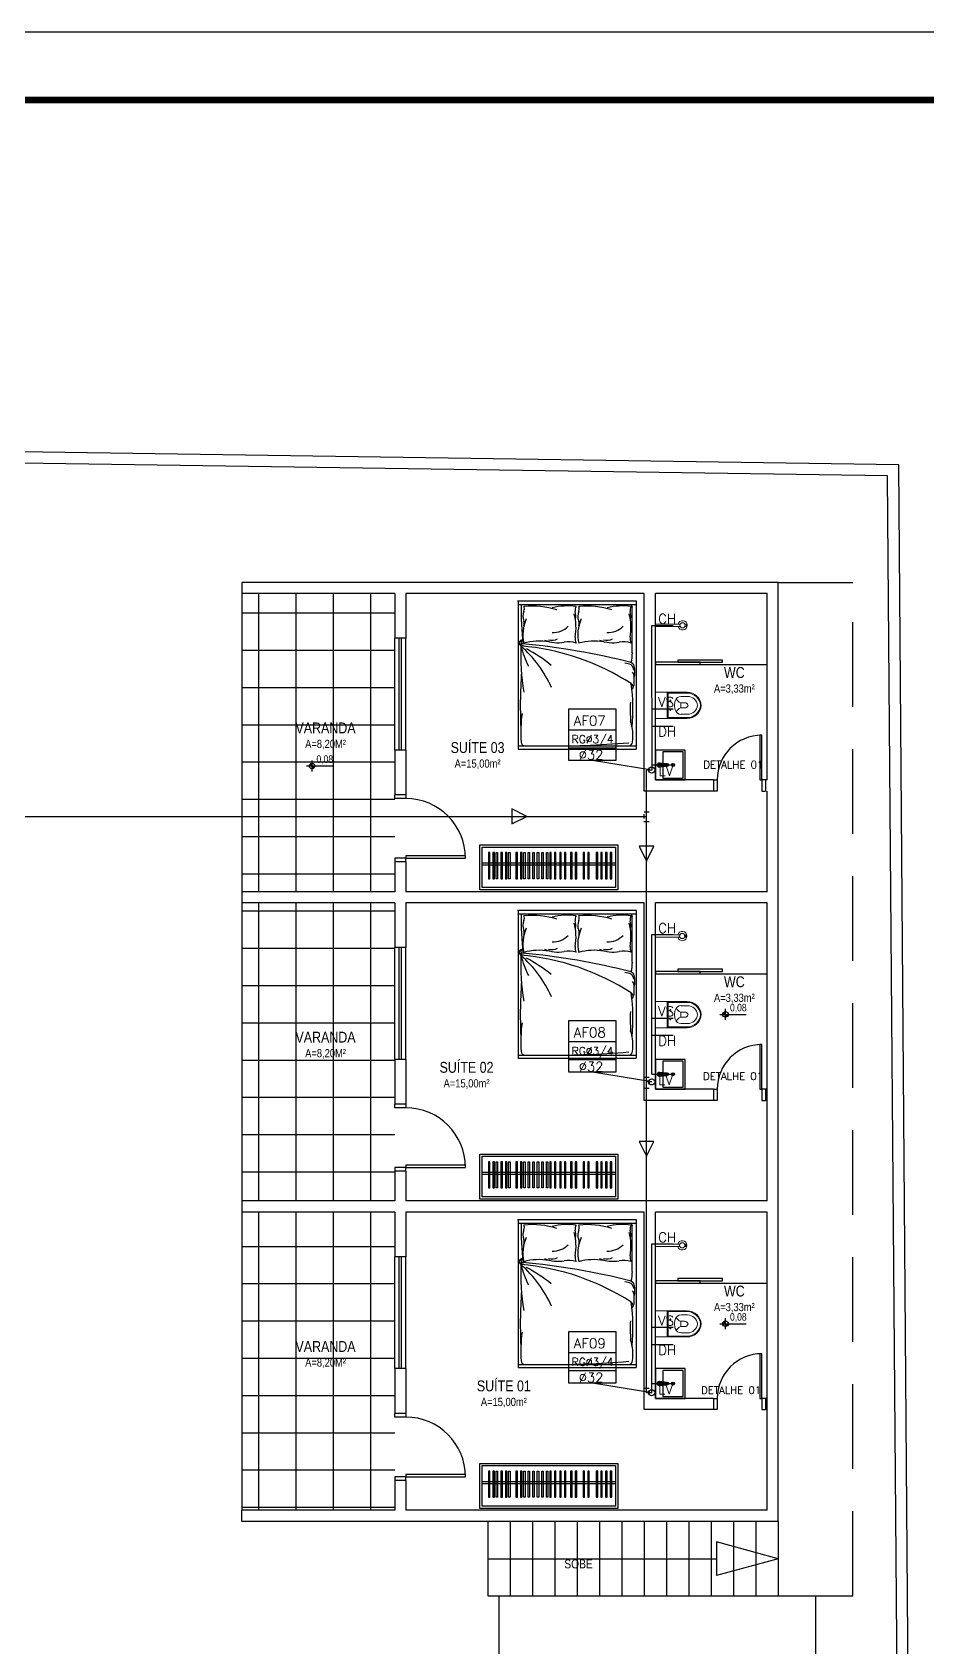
# Model space of a CAD drawing. Header units: millimetres. Extents: x 4156 to 4603, y 996 to 1078.
# Drawn here: x 4401.26 to 4414.47, y 1053.99 to 1077.82 of the extents above; entities that cross this region are included whole.
import ezdxf
from ezdxf.enums import TextEntityAlignment as Align

# ---------------------------------------------------------------- set-up
doc = ezdxf.new("R2010")
doc.units = ezdxf.units.MM
doc.header["$LTSCALE"] = 20
doc.linetypes.add('HIDDEN', pattern=[0.375, 0.25, -0.125])
doc.linetypes.add('HIDDEN2', pattern=[0.1875, 0.125, -0.0625])
for name, color, linetype in [('-HIDRO', 8, 'Continuous'), ('AF', 5, 'Continuous'), ('ARREDI_attrezzature', 175, 'Continuous'), ('CONEXÃO_HIDRÁULICA', 2, 'Continuous'), ('COTA', 7, 'Continuous'), ('Diametro', 2, 'Continuous'), ('E-txt-g', 3, 'Continuous'), ('MOB', 251, 'Continuous'), ('P2', 1, 'Continuous'), ('Prumadas_L', 1, 'Continuous'), ('Prumadas_Q', 3, 'Continuous'), ('Prumadas_T', 2, 'Continuous')]:
    doc.layers.add(name, color=color, linetype=linetype)
doc.layers.add('E-Lay-9', color=9, linetype='Continuous', lineweight=9)
doc.layers.add('E-Txt-W', color=7, linetype='Continuous', lineweight=20)
doc.styles.add('F2', font='ARIALN.TTF')
doc.styles.add('REG60', font='romans.shx', dxfattribs={"width": 0.8, "height": 0.15})
doc.styles.add('REG80', font='romans.shx', dxfattribs={"width": 0.8, "height": 0.2})
doc.styles.add('ROMANS', font='romans__.ttf', dxfattribs={"height": 0.1})

# ---------------------------------------------------------------- blocks, each defined once
blk = doc.blocks.new('TXT-AMB75')
at = {"layer": 'E-txt-g', "style": 'REG80', "width": 0.8, "flags": 8}
blk.add_attdef('TXT', text='', height=0.2, dxfattribs=at).set_placement((0.005, 0.296), align=Align.CENTER)
at = {"layer": 'E-Txt-W', "style": 'REG60', "width": 0.8, "flags": 8}
blk.add_attdef('TXT', text='', height=0.15, dxfattribs=at).set_placement((0.005, 0.027), align=Align.CENTER)
blk = doc.blocks.new('NV')
at = {"color": 4, "linetype": 'ByBlock', "ltscale": 0.5}
for p, q in [((-1.414, -0.142), (-1.414, 0.107)), ((-1.539, -0.018), (-0.953, -0.018))]:
    blk.add_line(p, q, dxfattribs=at)
at = {"color": 4, "ltscale": 2.5}
blk.add_circle((-1.414, -0.018), 0.0622, dxfattribs=at)
at = {"color": 4}
for points in [[(-1.414, -0.018), (-1.458, 0.026), (-1.476, -0.018), (-1.472, 0.006)], [(-1.414, -0.018), (-1.414, 0.045), (-1.458, 0.026), (-1.438, 0.04)], [(-1.414, -0.018), (-1.352, -0.018), (-1.37, -0.062), (-1.357, -0.041)], [(-1.414, -0.018), (-1.37, -0.062), (-1.414, -0.08), (-1.39, -0.075)]]:
    blk.add_solid(points, dxfattribs=at)
at = {"layer": 'E-Txt-W', "color": 4, "ltscale": 2.5, "style": 'F2'}
blk.add_attdef('COTAPISO', (-1.306, 0.073), '', height=0.15, dxfattribs=at)
blk = doc.blocks.new('vaso-s')
at = {"layer": 'E-Lay-9', "color": 8}
for p, q in [((0, 0.17), (0, 0)), ((0.426, 0.175), (0.005, 0.175)), ((0.16, 0.17), (0.16, 0.17)), ((0.16, 0.17), (0.16, 0)), ((0.426, 0.165), (0.165, 0.165)), ((0.17, 0), (0.17, 0.16)), ((0.213, 0.06), (0.189, 0.06)), ((0.201, 0.048), (0.201, 0.072)), ((0.341, 0.035), (0.341, 0)), ((0.391, 0.035), (0.341, 0.035)), ((0.431, 0.12), (0.346, 0.12)), ((0, -0.17), (0, 0)), ((0.426, -0.175), (0.005, -0.175)), ((0.16, -0.17), (0.16, 0)), ((0.16, -0.17), (0.16, -0.17)), ((0.426, -0.165), (0.165, -0.165)), ((0.17, 0), (0.17, -0.16)), ((0.213, -0.06), (0.189, -0.06)), ((0.201, -0.048), (0.201, -0.072)), ((0.341, -0.035), (0.341, 0)), ((0.391, -0.035), (0.341, -0.035)), ((0.431, -0.12), (0.346, -0.12))]:
    blk.add_line(p, q, dxfattribs=at)
for centre in [(0.201, 0.06), (0.201, -0.06)]:
    blk.add_circle(centre, 0.005, dxfattribs=at)
for centre, radius, start, end in [((0.005, 0.17), 0.005, 90, 180), ((0.155, 0.17), 0.005, 0, 90), ((0.165, 0.17), 0.00495, 180, 270), ((0.165, 0.16), 0.00495, 0, 90), ((0.518, -0.015), 0.262, 163.0355, 176.7233), ((0.346, 0.038), 0.0825, 90, 163.0355), ((0.375, 0.136), 0.107, 206.9395, 250.9647), ((0.391, -0.015), 0.05, 17.4576, 90), ((0.426, -0.015), 0.19, 4.5281, 90), ((0.426, -0.015), 0.18, 4.7802, 90), ((0.431, -0.015), 0.135, 6.3794, 90), ((0.005, -0.17), 0.005, 180, 270), ((0.155, -0.17), 0.005, 270, 0), ((0.165, -0.17), 0.00495, 90, 180), ((0.165, -0.16), 0.00495, 270, 0), ((0.518, 0.015), 0.262, 183.2767, 196.9645), ((0.346, -0.038), 0.0825, 196.9645, 270), ((0.375, -0.136), 0.107, 109.0353, 153.0605), ((0.391, 0.015), 0.05, 270, 342.5424), ((0.426, 0.015), 0.19, 270, 355.4719), ((0.426, 0.015), 0.18, 270, 355.2198), ((0.431, 0.015), 0.135, 270, 353.6206)]:
    blk.add_arc(centre, radius, start, end, dxfattribs=at)
blk = doc.blocks.new('CUBA QUADRADA-flat-4-flat-1')
at = {"layer": 'MOB'}
blk.add_lwpolyline([(0, -0.2), (0.4, -0.2), (0.4, 0.2), (0, 0.2)], close=True, dxfattribs=at)
for points in [[(0.155, -0.02), (0.055, -0.03, -1), (0.055, 0.03), (0.155, 0.02, -1)], [(0.155, -0.01), (0.055, -0.02, -1), (0.055, 0.02), (0.155, 0.01, -1)]]:
    blk.add_lwpolyline(points, format="xyb", close=True, dxfattribs=at)
blk.add_lwpolyline([(0.1, -0.025), (0.1, -0.175), (0.375, -0.175), (0.375, 0.175), (0.1, 0.175), (0.1, 0.025)], dxfattribs=at)
for radius in [0.02, 0.0125]:
    blk.add_circle((0.238, 0), radius, dxfattribs=at)
blk = doc.blocks.new('cama')
at = {"layer": 'ARREDI_attrezzature', "color": 8}
for p, q in [((0.866, 1.046), (-0.717, 1.046)), ((-0.717, 1.046), (-0.717, -0.936)), ((-0.717, 1.003), (0.866, 1.003)), ((0.816, 0.355), (0.816, 0.964)), ((0.866, 1.046), (0.866, -0.936)), ((0.841, -0.062), (0.841, 0.035)), ((0.838, -0.079), (0.816, -0.138)), ((-0.717, -0.893), (0.866, -0.893)), ((-0.717, -0.936), (0.866, -0.936))]:
    blk.add_line(p, q, dxfattribs=at)
for centre, radius, start, end in [((2.638, 0.909), 3.316, 178.3703, 187.5322), ((-0.487, 0.846), 0.167, 155.7877, 202.8808), ((-0.714, 0.948), 0.0814, 335.7877, 21.7124), ((-0.533, -0.18), 1.162, 73.2017, 95.199), ((-0.053, 0.101), 0.883, 82.5099, 103.5732), ((-0.698, 0.692), 0.758, 350.3711, 14.26), ((0.126, 0.931), 0.0789, 144.3788, 195.1988), ((-0.161, 0.853), 0.218, 347.312, 15.1988), ((0.25, 0.846), 0.167, 155.7877, 202.8808), ((0.023, 0.948), 0.0814, 335.7877, 21.7124), ((0.204, -0.18), 1.162, 73.2017, 95.199), ((0.684, 0.101), 0.883, 82.5099, 103.5732), ((0.04, 0.692), 0.758, 350.3711, 14.26), ((0.864, 0.931), 0.0789, 144.3788, 195.1988), ((0.577, 0.853), 0.218, 347.312, 15.1988), ((0.767, 0.964), 0.0494, 360, 53.1301), ((-0.15, 0.598), 0.504, 155.118, 192.9862), ((-0.719, 0.748), 0.0848, 339.0161, 22.8808), ((-0.251, 0.918), 0.291, 267.8295, 315.0098), ((0.587, 0.598), 0.504, 155.118, 192.9862), ((0.018, 0.748), 0.0848, 339.0161, 22.8808), ((0.486, 0.918), 0.291, 267.8295, 315.0098), ((-0.662, 0.484), 0.0409, 81.6091, 243.9382), ((-0.65, 0.494), 0.0409, 202.6052, 274.4989), ((2.279, 0.318), 2.962, 177.4941, 189.5094), ((-1.784, -0.799), 1.665, 24.3833, 48.4532), ((-0.948, -2.764), 3.222, 57.0954, 85.2363), ((0.652, 0.784), 1.374, 194.1894, 206.3096), ((-0.659, 0.496), 0.0206, 81.2915, 258.1256), ((-1.523, -8.875), 9.391, 75.6716, 84.7419), ((-0.438, -0.252), 0.765, 79.7638, 105.4497), ((-0.185, 0.936), 0.446, 246.6878, 281.1217), ((-0.264, 0.69), 0.167, 254.1407, 297.6985), ((-0.042, 0.158), 0.345, 72.3598, 99.3926), ((0.175, 0.544), 0.127, 170.3711, 206.9649), ((0.299, -0.252), 0.765, 79.7638, 105.4497), ((0.553, 0.936), 0.446, 246.6878, 281.1217), ((0.473, 0.69), 0.167, 254.1407, 297.6985), ((0.695, 0.158), 0.345, 72.3598, 99.3926), ((0.913, 0.544), 0.127, 170.3711, 206.9649), ((-1.581, -1.432), 2.082, 51.0376, 62.0856), ((0.774, 0.16), 0.0692, 12.8827, 78.3869), ((0.189, 0.364), 0.628, 347.089, 359.2313), ((5.77, -0.354), 6.458, 176.0268, 182.9761), ((0.701, -0.017), 0.232, 65.0339, 86.464), ((0.735, 0.116), 0.1, 4.6849, 50.5984), ((0.735, 0.028), 0.107, 356.6017, 37.7302), ((0.499, 0.097), 0.351, 346.9286, 12.8827), ((-2.114, -0.42), 2.938, 355.67, 7.068), ((0.777, -0.101), 0.0494, 339.7541, 59.4872), ((0.792, -0.062), 0.0494, 339.7541, 360), ((0.792, -0.062), 0.0494, 339.7541, 360), ((2.656, -0.41), 1.869, 176.8413, 184.7569), ((1.493, -0.726), 2.174, 172.9481, 183.1174), ((0.205, -0.754), 0.618, 351.6155, 17.787), ((-0.628, -0.844), 0.0494, 180, 270), ((-0.225, 10.54), 11.434, 269.1087, 274.9762), ((0.767, -0.844), 0.0494, 270, 360)]:
    blk.add_arc(centre, radius, start, end, dxfattribs=at)
at = {"layer": 'COTA', "color": 8, "linetype": 'Continuous'}
blk.add_line((0.874, 1.046), (-0.726, 1.046), dxfattribs=at)
blk = doc.blocks.new('Chuveiro')
at = {"layer": 'E-Lay-9', "color": 8}
for p, q in [((-0.031, 0.016), (-0.36, 0.016)), ((0.051, 0.016), (0.031, 0.016)), ((0.051, 0.016), (0.051, -0.016)), ((-0.031, -0.016), (-0.36, -0.016)), ((0.051, -0.016), (0.031, -0.016))]:
    blk.add_line(p, q, dxfattribs=at)
blk.add_circle((0, 0), 0.0348, dxfattribs=at)
for centre, radius, start, end in [((0, 0), 0.0624, 194.4775, 165.5225), ((0.009, 0), 0.0444, 339.4266, 20.5734)]:
    blk.add_arc(centre, radius, start, end, dxfattribs=at)

msp = doc.modelspace()

# ---------------------------------------------------------------- hatches: boundary and pattern name
at = {"layer": '-HIDRO'}
h = msp.add_hatch(dxfattribs=at)
h.set_pattern_fill('ANSI37,_O', color=256, scale=4.4, angle=45)
h.set_pattern_definition([(90, (2047.3071, 653.99654), (-0.55, 3e-16), []), (180, (2047.3071, 653.99654), (-3e-16, -0.55), [])])
h.paths.add_polyline_path([(4406.611, 1060.402), (4404.356, 1060.402), (4404.356, 1056.002), (4406.611, 1056.002)])
h.paths.add_polyline_path([(4405.431, 1057.858, -1), (4405.349, 1057.858, -1)], flags=16)
h.paths.add_polyline_path([(4406.611, 1064.967), (4404.356, 1064.967), (4404.356, 1060.567), (4406.611, 1060.567)])
h.paths.add_polyline_path([(4406.611, 1069.532), (4404.356, 1069.532), (4404.356, 1065.132), (4406.611, 1065.132)])

# ---------------------------------------------------------------- linework, layer by layer
at = {"layer": '-HIDRO', "linetype": 'Continuous'}
for p, q in [((4414.055, 1071.431), (4380.832, 1071.919)), ((4413.891, 1071.269), (4380.958, 1071.754)), ((4414.579, 1004.603), (4414.055, 1071.431)), ((4414.412, 1004.768), (4413.891, 1071.269)), ((4412.276, 1069.697), (4404.356, 1069.697)), ((4412.276, 1055.837), (4412.276, 1069.697)), ((4406.611, 1069.532), (4404.356, 1069.532)), ((4406.611, 1069.532), (4406.611, 1068.872)), ((4410.296, 1069.532), (4406.776, 1069.532)), ((4406.776, 1069.532), (4406.776, 1068.872)), ((4410.296, 1066.617), (4410.296, 1069.532)), ((4412.111, 1069.532), (4410.461, 1069.532)), ((4410.461, 1066.782), (4410.461, 1069.532)), ((4412.111, 1066.782), (4412.111, 1069.532)), ((4406.776, 1068.872), (4406.611, 1068.872)), ((4410.461, 1068.485), (4412.111, 1068.485)), ((4406.611, 1067.222), (4406.611, 1066.562)), ((4406.776, 1067.222), (4406.611, 1067.222)), ((4406.776, 1067.222), (4406.776, 1066.562)), ((4411.319, 1066.617), (4410.296, 1066.617)), ((4411.319, 1066.782), (4410.461, 1066.782)), ((4411.319, 1066.782), (4411.319, 1066.617)), ((4412.089, 1066.782), (4412.089, 1066.617)), ((4412.111, 1065.132), (4412.111, 1066.617)), ((4406.776, 1066.562), (4406.611, 1066.562)), ((4406.611, 1065.572), (4406.611, 1065.132)), ((4406.776, 1065.572), (4406.611, 1065.572)), ((4406.776, 1065.572), (4406.776, 1065.132)), ((4406.611, 1065.132), (4404.356, 1065.132)), ((4406.611, 1064.967), (4404.356, 1064.967)), ((4406.611, 1064.967), (4406.611, 1064.307)), ((4412.111, 1065.132), (4406.776, 1065.132)), ((4410.296, 1064.967), (4406.776, 1064.967)), ((4406.776, 1064.967), (4406.776, 1064.307)), ((4410.296, 1062.052), (4410.296, 1064.967)), ((4412.111, 1064.967), (4410.461, 1064.967)), ((4410.461, 1062.217), (4410.461, 1064.967)), ((4412.111, 1060.567), (4412.111, 1064.967)), ((4412.111, 1062.217), (4412.111, 1064.967)), ((4410.461, 1063.92), (4412.111, 1063.92)), ((4406.611, 1062.657), (4406.611, 1061.997)), ((4406.776, 1062.657), (4406.611, 1062.657)), ((4406.776, 1062.657), (4406.776, 1061.997)), ((4411.319, 1062.052), (4410.296, 1062.052)), ((4411.319, 1062.217), (4410.461, 1062.217)), ((4411.319, 1062.217), (4411.319, 1062.052)), ((4406.776, 1061.997), (4406.611, 1061.997)), ((4406.611, 1061.007), (4406.611, 1060.567)), ((4406.776, 1061.007), (4406.611, 1061.007)), ((4406.776, 1061.007), (4406.776, 1060.567)), ((4406.611, 1060.567), (4404.356, 1060.567)), ((4406.611, 1060.402), (4404.356, 1060.402)), ((4406.611, 1060.402), (4406.611, 1059.742)), ((4412.111, 1060.567), (4406.776, 1060.567)), ((4410.296, 1060.402), (4406.776, 1060.402)), ((4406.776, 1060.402), (4406.776, 1059.742)), ((4410.296, 1057.487), (4410.296, 1060.402)), ((4412.111, 1060.402), (4410.461, 1060.402)), ((4410.461, 1057.652), (4410.461, 1060.402)), ((4412.111, 1056.002), (4412.111, 1060.402)), ((4412.111, 1057.652), (4412.111, 1060.402)), ((4406.776, 1059.742), (4406.611, 1059.742)), ((4410.461, 1059.355), (4412.111, 1059.355)), ((4406.611, 1058.092), (4406.611, 1057.432)), ((4406.776, 1058.092), (4406.611, 1058.092)), ((4406.776, 1058.092), (4406.776, 1057.432)), ((4411.319, 1057.652), (4410.461, 1057.652)), ((4406.776, 1057.432), (4406.611, 1057.432)), ((4411.319, 1057.487), (4410.296, 1057.487)), ((4406.611, 1056.442), (4406.611, 1056.002)), ((4406.776, 1056.442), (4406.611, 1056.442)), ((4406.776, 1056.442), (4406.776, 1056.002)), ((4406.611, 1056.002), (4404.356, 1056.002)), ((4404.356, 1055.837), (4404.356, 1056.002)), ((4412.111, 1056.002), (4406.776, 1056.002)), ((4412.276, 1055.837), (4404.356, 1055.837)), ((4407.986, 1055.837), (4407.986, 1054.737)), ((4408.316, 1055.837), (4408.316, 1054.737)), ((4408.646, 1055.837), (4408.646, 1054.737)), ((4408.976, 1055.837), (4408.976, 1054.737)), ((4409.306, 1055.837), (4409.306, 1054.737)), ((4409.636, 1055.837), (4409.636, 1054.737)), ((4409.966, 1055.837), (4409.966, 1054.737)), ((4410.296, 1055.837), (4410.296, 1054.737)), ((4410.626, 1055.837), (4410.626, 1054.737)), ((4410.956, 1055.837), (4410.956, 1054.737)), ((4411.286, 1055.837), (4411.286, 1054.737)), ((4411.616, 1055.837), (4411.616, 1054.737)), ((4411.946, 1055.837), (4411.946, 1054.737)), ((4412.276, 1055.837), (4412.276, 1054.737)), ((4412.276, 1055.287), (4411.364, 1055.537)), ((4411.364, 1055.537), (4411.364, 1055.038)), ((4407.986, 1055.287), (4411.364, 1055.287)), ((4412.276, 1055.287), (4411.364, 1055.038))]:
    msp.add_line(p, q, dxfattribs=at)
at = {"layer": '-HIDRO'}
for p, q in [((4404.356, 1069.697), (4404.356, 1056.002)), ((4406.611, 1067.222), (4406.611, 1068.872)), ((4406.776, 1067.222), (4406.776, 1068.872)), ((4410.461, 1068.485), (4412.111, 1068.485)), ((4412.111, 1066.782), (4412.089, 1066.782)), ((4406.776, 1064.307), (4406.611, 1064.307)), ((4406.611, 1062.657), (4406.611, 1064.307)), ((4406.776, 1062.657), (4406.776, 1064.307)), ((4410.461, 1063.92), (4412.111, 1063.92)), ((4412.111, 1062.217), (4412.089, 1062.217)), ((4412.089, 1062.217), (4412.089, 1062.052)), ((4412.111, 1062.052), (4412.089, 1062.052)), ((4406.611, 1058.092), (4406.611, 1059.742)), ((4406.776, 1058.092), (4406.776, 1059.742)), ((4410.461, 1059.355), (4412.111, 1059.355)), ((4411.319, 1057.652), (4411.319, 1057.487)), ((4412.111, 1057.652), (4412.089, 1057.652)), ((4412.089, 1057.652), (4412.089, 1057.487)), ((4412.111, 1057.487), (4412.089, 1057.487)), ((4408.151, 1054.737), (4408.151, 1049.457)), ((4412.826, 1054.737), (4412.826, 1049.457))]:
    msp.add_line(p, q, dxfattribs=at)
at = {"layer": '-HIDRO', "linetype": 'HIDDEN', "ltscale": 0.25}
for p in [(4412.276, 1069.697), (4413.376, 1054.737)]:
    msp.add_line(p, (4413.376, 1069.697), dxfattribs=at)
at = {"layer": '-HIDRO', "linetype": 'HIDDEN'}
for p, q in [((4406.677, 1067.222), (4406.677, 1068.872)), ((4406.71, 1067.222), (4406.71, 1068.872)), ((4406.677, 1062.657), (4406.677, 1064.307)), ((4406.71, 1062.657), (4406.71, 1064.307)), ((4406.677, 1058.092), (4406.677, 1059.742)), ((4406.71, 1058.092), (4406.71, 1059.742))]:
    msp.add_line(p, q, dxfattribs=at)
at = {"layer": '-HIDRO', "ltscale": 0.5}
for p, q in [((4409.872, 1065.552), (4407.903, 1065.552)), ((4409.872, 1065.524), (4407.903, 1065.524)), ((4409.872, 1060.987), (4407.903, 1060.987)), ((4409.872, 1060.959), (4407.903, 1060.959)), ((4409.872, 1056.422), (4407.903, 1056.422)), ((4409.872, 1056.394), (4407.903, 1056.394))]:
    msp.add_line(p, q, dxfattribs=at)
at = {"layer": '-HIDRO', "ltscale": 0.25}
msp.add_line((4407.986, 1054.737), (4413.376, 1054.737), dxfattribs=at)
at = {"layer": '-HIDRO'}
for points in [[(4410.461, 1068.485), (4411.121, 1068.485), (4411.121, 1068.518), (4410.461, 1068.518)], [(4410.791, 1068.518), (4411.451, 1068.518), (4411.451, 1068.551), (4410.791, 1068.551)], [(4412.034, 1066.782), (4412.034, 1067.442), (4412.001, 1067.442), (4412.001, 1066.782)], [(4406.776, 1065.627), (4407.656, 1065.627), (4407.656, 1065.66), (4406.776, 1065.66)], [(4409.905, 1065.159), (4407.87, 1065.159), (4407.87, 1065.824), (4409.905, 1065.824)], [(4409.872, 1065.192), (4407.903, 1065.192), (4407.903, 1065.791), (4409.872, 1065.791)], [(4410.461, 1063.92), (4411.121, 1063.92), (4411.121, 1063.953), (4410.461, 1063.953)], [(4410.791, 1063.953), (4411.451, 1063.953), (4411.451, 1063.986), (4410.791, 1063.986)], [(4412.034, 1062.217), (4412.034, 1062.877), (4412.001, 1062.877), (4412.001, 1062.217)], [(4406.776, 1061.062), (4407.656, 1061.062), (4407.656, 1061.095), (4406.776, 1061.095)], [(4409.905, 1060.594), (4407.87, 1060.594), (4407.87, 1061.259), (4409.905, 1061.259)], [(4409.872, 1060.627), (4407.903, 1060.627), (4407.903, 1061.226), (4409.872, 1061.226)], [(4410.461, 1059.355), (4411.121, 1059.355), (4411.121, 1059.388), (4410.461, 1059.388)], [(4410.791, 1059.388), (4411.451, 1059.388), (4411.451, 1059.421), (4410.791, 1059.421)], [(4412.034, 1057.652), (4412.034, 1058.312), (4412.001, 1058.312), (4412.001, 1057.652)], [(4409.905, 1056.029), (4407.87, 1056.029), (4407.87, 1056.694), (4409.905, 1056.694)], [(4409.872, 1056.062), (4407.903, 1056.062), (4407.903, 1056.661), (4409.872, 1056.661)], [(4406.776, 1056.497), (4407.656, 1056.497), (4407.656, 1056.53), (4406.776, 1056.53)]]:
    msp.add_lwpolyline(points, close=True, dxfattribs=at)
for points in [[(4411.319, 1066.782), (4411.374, 1066.782), (4411.374, 1066.617), (4411.319, 1066.617)], [(4412.089, 1066.782), (4412.034, 1066.782), (4412.034, 1066.617), (4412.089, 1066.617)], [(4406.776, 1066.562), (4406.776, 1066.507), (4406.611, 1066.507), (4406.611, 1066.562)], [(4406.776, 1065.572), (4406.776, 1065.627), (4406.611, 1065.627), (4406.611, 1065.572)], [(4411.319, 1062.217), (4411.374, 1062.217), (4411.374, 1062.052), (4411.319, 1062.052)], [(4412.089, 1062.217), (4412.034, 1062.217), (4412.034, 1062.052), (4412.089, 1062.052)], [(4406.776, 1061.997), (4406.776, 1061.942), (4406.611, 1061.942), (4406.611, 1061.997)], [(4406.776, 1061.007), (4406.776, 1061.062), (4406.611, 1061.062), (4406.611, 1061.007)], [(4411.319, 1057.652), (4411.374, 1057.652), (4411.374, 1057.487), (4411.319, 1057.487)], [(4412.089, 1057.652), (4412.034, 1057.652), (4412.034, 1057.487), (4412.089, 1057.487)], [(4406.776, 1057.432), (4406.776, 1057.377), (4406.611, 1057.377), (4406.611, 1057.432)], [(4406.776, 1056.442), (4406.776, 1056.497), (4406.611, 1056.497), (4406.611, 1056.442)]]:
    msp.add_lwpolyline(points, dxfattribs=at)
at = {"layer": '-HIDRO', "ltscale": 0.5}
for points in [[(4407.996, 1065.324), (4408.018, 1065.324), (4408.018, 1065.709), (4407.996, 1065.709)], [(4408.063, 1065.324), (4408.085, 1065.324), (4408.085, 1065.709), (4408.063, 1065.709)], [(4408.13, 1065.324), (4408.108, 1065.324), (4408.108, 1065.709), (4408.13, 1065.709)], [(4408.18, 1065.324), (4408.202, 1065.324), (4408.202, 1065.709), (4408.18, 1065.709)], [(4408.247, 1065.324), (4408.269, 1065.324), (4408.269, 1065.709), (4408.247, 1065.709)], [(4408.315, 1065.324), (4408.293, 1065.324), (4408.293, 1065.709), (4408.315, 1065.709)], [(4408.401, 1065.324), (4408.423, 1065.324), (4408.423, 1065.709), (4408.401, 1065.709)], [(4408.468, 1065.324), (4408.49, 1065.324), (4408.49, 1065.709), (4408.468, 1065.709)], [(4408.536, 1065.324), (4408.514, 1065.324), (4408.514, 1065.709), (4408.536, 1065.709)], [(4408.603, 1065.324), (4408.581, 1065.324), (4408.581, 1065.709), (4408.603, 1065.709)], [(4408.671, 1065.324), (4408.649, 1065.324), (4408.649, 1065.709), (4408.671, 1065.709)], [(4408.739, 1065.324), (4408.717, 1065.324), (4408.717, 1065.709), (4408.739, 1065.709)], [(4408.806, 1065.324), (4408.784, 1065.324), (4408.784, 1065.709), (4408.806, 1065.709)], [(4408.874, 1065.324), (4408.852, 1065.324), (4408.852, 1065.709), (4408.874, 1065.709)], [(4408.901, 1065.324), (4408.923, 1065.324), (4408.923, 1065.709), (4408.901, 1065.709)], [(4408.969, 1065.324), (4408.991, 1065.324), (4408.991, 1065.709), (4408.969, 1065.709)], [(4409.049, 1065.324), (4409.071, 1065.324), (4409.071, 1065.709), (4409.049, 1065.709)], [(4409.117, 1065.324), (4409.139, 1065.324), (4409.139, 1065.709), (4409.117, 1065.709)], [(4409.209, 1065.324), (4409.231, 1065.324), (4409.231, 1065.709), (4409.209, 1065.709)], [(4409.277, 1065.324), (4409.299, 1065.324), (4409.299, 1065.709), (4409.277, 1065.709)], [(4409.394, 1065.324), (4409.416, 1065.324), (4409.416, 1065.709), (4409.394, 1065.709)], [(4409.462, 1065.324), (4409.484, 1065.324), (4409.484, 1065.709), (4409.462, 1065.709)], [(4409.587, 1065.324), (4409.609, 1065.324), (4409.609, 1065.709), (4409.587, 1065.709)], [(4409.655, 1065.324), (4409.677, 1065.324), (4409.677, 1065.709), (4409.655, 1065.709)], [(4409.726, 1065.324), (4409.748, 1065.324), (4409.748, 1065.709), (4409.726, 1065.709)], [(4409.794, 1065.324), (4409.816, 1065.324), (4409.816, 1065.709), (4409.794, 1065.709)], [(4407.996, 1060.759), (4408.018, 1060.759), (4408.018, 1061.144), (4407.996, 1061.144)], [(4408.063, 1060.759), (4408.085, 1060.759), (4408.085, 1061.144), (4408.063, 1061.144)], [(4408.13, 1060.759), (4408.108, 1060.759), (4408.108, 1061.144), (4408.13, 1061.144)], [(4408.18, 1060.759), (4408.202, 1060.759), (4408.202, 1061.144), (4408.18, 1061.144)], [(4408.247, 1060.759), (4408.269, 1060.759), (4408.269, 1061.144), (4408.247, 1061.144)], [(4408.315, 1060.759), (4408.293, 1060.759), (4408.293, 1061.144), (4408.315, 1061.144)], [(4408.401, 1060.759), (4408.423, 1060.759), (4408.423, 1061.144), (4408.401, 1061.144)], [(4408.468, 1060.759), (4408.49, 1060.759), (4408.49, 1061.144), (4408.468, 1061.144)], [(4408.536, 1060.759), (4408.514, 1060.759), (4408.514, 1061.144), (4408.536, 1061.144)], [(4408.603, 1060.759), (4408.581, 1060.759), (4408.581, 1061.144), (4408.603, 1061.144)], [(4408.671, 1060.759), (4408.649, 1060.759), (4408.649, 1061.144), (4408.671, 1061.144)], [(4408.739, 1060.759), (4408.717, 1060.759), (4408.717, 1061.144), (4408.739, 1061.144)], [(4408.806, 1060.759), (4408.784, 1060.759), (4408.784, 1061.144), (4408.806, 1061.144)], [(4408.874, 1060.759), (4408.852, 1060.759), (4408.852, 1061.144), (4408.874, 1061.144)], [(4408.901, 1060.759), (4408.923, 1060.759), (4408.923, 1061.144), (4408.901, 1061.144)], [(4408.969, 1060.759), (4408.991, 1060.759), (4408.991, 1061.144), (4408.969, 1061.144)], [(4409.049, 1060.759), (4409.071, 1060.759), (4409.071, 1061.144), (4409.049, 1061.144)], [(4409.117, 1060.759), (4409.139, 1060.759), (4409.139, 1061.144), (4409.117, 1061.144)], [(4409.209, 1060.759), (4409.231, 1060.759), (4409.231, 1061.144), (4409.209, 1061.144)], [(4409.277, 1060.759), (4409.299, 1060.759), (4409.299, 1061.144), (4409.277, 1061.144)], [(4409.394, 1060.759), (4409.416, 1060.759), (4409.416, 1061.144), (4409.394, 1061.144)], [(4409.462, 1060.759), (4409.484, 1060.759), (4409.484, 1061.144), (4409.462, 1061.144)], [(4409.587, 1060.759), (4409.609, 1060.759), (4409.609, 1061.144), (4409.587, 1061.144)], [(4409.655, 1060.759), (4409.677, 1060.759), (4409.677, 1061.144), (4409.655, 1061.144)], [(4409.726, 1060.759), (4409.748, 1060.759), (4409.748, 1061.144), (4409.726, 1061.144)], [(4409.794, 1060.759), (4409.816, 1060.759), (4409.816, 1061.144), (4409.794, 1061.144)], [(4407.996, 1056.194), (4408.018, 1056.194), (4408.018, 1056.579), (4407.996, 1056.579)], [(4408.063, 1056.194), (4408.085, 1056.194), (4408.085, 1056.579), (4408.063, 1056.579)], [(4408.13, 1056.194), (4408.108, 1056.194), (4408.108, 1056.579), (4408.13, 1056.579)], [(4408.18, 1056.194), (4408.202, 1056.194), (4408.202, 1056.579), (4408.18, 1056.579)], [(4408.247, 1056.194), (4408.269, 1056.194), (4408.269, 1056.579), (4408.247, 1056.579)], [(4408.315, 1056.194), (4408.293, 1056.194), (4408.293, 1056.579), (4408.315, 1056.579)], [(4408.401, 1056.194), (4408.423, 1056.194), (4408.423, 1056.579), (4408.401, 1056.579)], [(4408.468, 1056.194), (4408.49, 1056.194), (4408.49, 1056.579), (4408.468, 1056.579)], [(4408.536, 1056.194), (4408.514, 1056.194), (4408.514, 1056.579), (4408.536, 1056.579)], [(4408.603, 1056.194), (4408.581, 1056.194), (4408.581, 1056.579), (4408.603, 1056.579)], [(4408.671, 1056.194), (4408.649, 1056.194), (4408.649, 1056.579), (4408.671, 1056.579)], [(4408.739, 1056.194), (4408.717, 1056.194), (4408.717, 1056.579), (4408.739, 1056.579)], [(4408.806, 1056.194), (4408.784, 1056.194), (4408.784, 1056.579), (4408.806, 1056.579)], [(4408.874, 1056.194), (4408.852, 1056.194), (4408.852, 1056.579), (4408.874, 1056.579)], [(4408.901, 1056.194), (4408.923, 1056.194), (4408.923, 1056.579), (4408.901, 1056.579)], [(4408.969, 1056.194), (4408.991, 1056.194), (4408.991, 1056.579), (4408.969, 1056.579)], [(4409.049, 1056.194), (4409.071, 1056.194), (4409.071, 1056.579), (4409.049, 1056.579)], [(4409.117, 1056.194), (4409.139, 1056.194), (4409.139, 1056.579), (4409.117, 1056.579)], [(4409.209, 1056.194), (4409.231, 1056.194), (4409.231, 1056.579), (4409.209, 1056.579)], [(4409.277, 1056.194), (4409.299, 1056.194), (4409.299, 1056.579), (4409.277, 1056.579)], [(4409.394, 1056.194), (4409.416, 1056.194), (4409.416, 1056.579), (4409.394, 1056.579)], [(4409.462, 1056.194), (4409.484, 1056.194), (4409.484, 1056.579), (4409.462, 1056.579)], [(4409.587, 1056.194), (4409.609, 1056.194), (4409.609, 1056.579), (4409.587, 1056.579)], [(4409.655, 1056.194), (4409.677, 1056.194), (4409.677, 1056.579), (4409.655, 1056.579)], [(4409.726, 1056.194), (4409.748, 1056.194), (4409.748, 1056.579), (4409.726, 1056.579)], [(4409.794, 1056.194), (4409.816, 1056.194), (4409.816, 1056.579), (4409.794, 1056.579)]]:
    msp.add_lwpolyline(points, close=True, dxfattribs=at)
at = {"layer": '-HIDRO'}
for centre, radius, start, end in [((4412.034, 1066.782), 0.66, 90, 180), ((4406.776, 1065.627), 0.88, 360, 90), ((4412.034, 1062.217), 0.66, 90, 180), ((4406.776, 1061.062), 0.88, 360, 90), ((4412.034, 1057.652), 0.66, 90, 180), ((4406.776, 1056.497), 0.88, 360, 90)]:
    msp.add_arc(centre, radius, start, end, dxfattribs=at)
at = {"layer": 'AF'}
for p, q in [((4410.414, 1066.926, -0.025), (4410.408, 1069.063)), ((4410.408, 1069.063), (4410.726, 1069.063)), ((4410.408, 1067.832), (4410.726, 1067.832)), ((4410.408, 1067.577), (4410.726, 1067.577)), ((4410.33, 1066.243), (4410.33, 1066.927)), ((4410.408, 1066.927, 0.003), (4410.33, 1066.927)), ((4410.414, 1067.003, -0.024), (4410.731, 1067.003, -0.024)), ((4387.715, 1066.243), (4410.33, 1066.243)), ((4410.33, 1057.736, 0.003), (4410.33, 1066.243)), ((4410.408, 1062.44), (4410.408, 1064.498)), ((4410.408, 1064.498), (4410.726, 1064.498)), ((4410.408, 1063.267), (4410.726, 1063.267)), ((4410.408, 1063.012), (4410.726, 1063.012)), ((4410.408, 1062.325, 0.003), (4410.33, 1062.325, 0.001)), ((4410.408, 1062.44), (4410.726, 1062.44)), ((4410.407, 1057.736, 0.005), (4410.408, 1059.933)), ((4410.408, 1059.933), (4410.726, 1059.933)), ((4410.408, 1058.702), (4410.726, 1058.702)), ((4410.408, 1058.447), (4410.726, 1058.447)), ((4410.408, 1057.875), (4410.726, 1057.875)), ((4410.408, 1057.736, 0.003), (4410.33, 1057.736, 0.003))]:
    msp.add_line(p, q, dxfattribs=at)
at = {"layer": 'AF', "color": 5}
for points in [[(4408.563, 1066.243, 0), (4408.343, 1066.353, 0), (4408.343, 1066.133, 0), (4408.563, 1066.243, 0)], [(4410.33, 1065.582, 0), (4410.44, 1065.802, 0), (4410.22, 1065.802, 0), (4410.33, 1065.582, 0)], [(4410.33, 1061.226, 0.002), (4410.44, 1061.446, 0.002), (4410.22, 1061.446, 0.002), (4410.33, 1061.226, 0.002)]]:
    msp.add_polyline3d(points, dxfattribs=at)
at = {"layer": 'AF'}
for centre in [(4410.408, 1066.927, 0.003), (4410.408, 1062.325, 0.003), (4410.408, 1057.736, 0.003)]:
    msp.add_circle(centre, 0.0452, dxfattribs=at)
at = {"layer": 'CONEXÃO_HIDRÁULICA'}
for p, q in [((4410.288, 1066.276), (4410.288, 1066.21)), ((4410.292, 1066.167), (4410.369, 1066.167)), ((4410.296, 1066.31), (4410.371, 1066.31)), ((4410.296, 1062.392, 0.001), (4410.371, 1062.392, 0.001)), ((4410.371, 1062.358, 0.001), (4410.371, 1062.292, 0.001)), ((4410.296, 1062.233, 0.002), (4410.371, 1062.233, 0.002)), ((4410.296, 1057.802, 0.003), (4410.371, 1057.802, 0.003)), ((4410.371, 1057.769, 0.003), (4410.371, 1057.703, 0.003))]:
    msp.add_line(p, q, dxfattribs=at)
at = {"layer": 'P2'}
msp.add_lwpolyline([(4434.324, 996.216), (4434.324, 1077.816), (4374.924, 1077.816), (4374.924, 996.216)], close=True, dxfattribs=at)
at = {"layer": 'P2', "const_width": 0.1}
msp.add_lwpolyline([(4433.324, 997.216), (4433.324, 1076.816), (4375.924, 1076.816), (4375.924, 997.216)], close=True, dxfattribs=at)
at = {"layer": 'Prumadas_L'}
for p, q in [((4409.185, 1067.523, 3.618), (4409.879, 1067.523, 3.618)), ((4409.185, 1067.257, 3.618), (4409.879, 1067.257, 3.618)), ((4410.408, 1066.927, 0.003), (4409.532, 1067.069, 3.618)), ((4409.185, 1062.921, 3.618), (4409.879, 1062.921, 3.618)), ((4409.185, 1062.655, 3.618), (4409.879, 1062.655, 3.618)), ((4410.408, 1062.325, 0.003), (4409.532, 1062.467, 3.618)), ((4409.185, 1058.332, 3.618), (4409.879, 1058.332, 3.618)), ((4409.185, 1058.066, 3.618), (4409.879, 1058.066, 3.618)), ((4410.408, 1057.736, 0.003), (4409.532, 1057.877, 3.618))]:
    msp.add_line(p, q, dxfattribs=at)
at = {"layer": 'Prumadas_Q'}
for p, q in [((4409.185, 1067.83, 3.618), (4409.879, 1067.83, 3.618)), ((4409.185, 1067.069, 3.618), (4409.185, 1067.83, 3.618)), ((4409.879, 1067.83, 3.618), (4409.879, 1067.069, 3.618)), ((4409.879, 1067.069, 3.618), (4409.185, 1067.069, 3.618)), ((4409.185, 1063.229, 3.618), (4409.879, 1063.229, 3.618)), ((4409.185, 1062.467, 3.618), (4409.185, 1063.229, 3.618)), ((4409.879, 1063.229, 3.618), (4409.879, 1062.467, 3.618)), ((4409.879, 1062.467, 3.618), (4409.185, 1062.467, 3.618)), ((4409.185, 1058.639, 3.618), (4409.879, 1058.639, 3.618)), ((4409.185, 1057.877, 3.618), (4409.185, 1058.639, 3.618)), ((4409.879, 1058.639, 3.618), (4409.879, 1057.877, 3.618)), ((4409.879, 1057.877, 3.618), (4409.185, 1057.877, 3.618))]:
    msp.add_line(p, q, dxfattribs=at)

# ---------------------------------------------------------------- block references
at = {"layer": '-HIDRO', "linetype": 'HIDDEN2', "xscale": 1.1, "yscale": 1.1, "zscale": 1.1}
for p in [(4409.223, 1068.267), (4409.223, 1063.702), (4409.223, 1059.137)]:
    msp.add_blockref('cama', p, dxfattribs=at)
at = {"layer": '-HIDRO', "xscale": 1.1, "yscale": 1.1, "zscale": 1.1}
for name, p in [('Chuveiro', (4410.862, 1069.064)), ('CUBA QUADRADA-flat-4-flat-1', (4410.461, 1067.002)), ('CUBA QUADRADA-flat-4-flat-1', (4410.461, 1062.437)), ('CUBA QUADRADA-flat-4-flat-1', (4410.461, 1057.872))]:
    msp.add_blockref(name, p, dxfattribs=at)
at = {"layer": '-HIDRO'}
ref = msp.add_blockref('TXT-AMB75', (4411.623, 1068.049), dxfattribs=dict(at, xscale=0.8019000000000002, yscale=0.8019000000000002, zscale=0.8019000000000002))
ref.add_attrib('TXT', 'WC', dxfattribs={"layer": 'E-txt-g', "color": 2, "height": 0.1604, "style": 'F2'}).set_placement((4411.627, 1068.287), align=Align.CENTER)
ref.add_attrib('TXT', 'A=3,33m²', dxfattribs={"layer": 'E-Txt-W', "height": 0.1203, "style": 'F2'}).set_placement((4411.627, 1068.071), align=Align.CENTER)
at = {"layer": '-HIDRO', "xscale": -1.1, "yscale": 1.1, "zscale": 1.1, "rotation": 180}
for name, p in [('vaso-s', (4410.461, 1067.882)), ('Chuveiro', (4410.857, 1064.477)), ('vaso-s', (4410.461, 1063.317)), ('Chuveiro', (4410.857, 1059.912)), ('vaso-s', (4410.461, 1058.752))]:
    msp.add_blockref(name, p, dxfattribs=at)
at = {"layer": '-HIDRO'}
ref = msp.add_blockref('TXT-AMB75', (4405.586, 1067.231), dxfattribs=dict(at, xscale=0.8019000000000002, yscale=0.8019000000000002, zscale=0.8019000000000002))
ref.add_attrib('TXT', 'VARANDA', dxfattribs={"layer": 'E-txt-g', "color": 2, "height": 0.1604, "style": 'F2'}).set_placement((4405.59, 1067.469), align=Align.CENTER)
ref.add_attrib('TXT', 'A=8,20M²', dxfattribs={"layer": 'E-Txt-W', "height": 0.1203, "style": 'F2'}).set_placement((4405.59, 1067.253), align=Align.CENTER)
ref = msp.add_blockref('TXT-AMB75', (4407.831, 1066.941), dxfattribs=dict(at, xscale=0.8019000000000002, yscale=0.8019000000000002, zscale=0.8019000000000002))
ref.add_attrib('TXT', 'SUÍTE 03', dxfattribs={"layer": 'E-txt-g', "color": 2, "height": 0.1604, "style": 'F2'}).set_placement((4407.835, 1067.179), align=Align.CENTER)
ref.add_attrib('TXT', 'A=15,00m²', dxfattribs={"layer": 'E-Txt-W', "height": 0.1203, "style": 'F2'}).set_placement((4407.835, 1066.963), align=Align.CENTER)
ref = msp.add_blockref('NV', (4406.324, 1066.999), dxfattribs=dict(at, xscale=0.66, yscale=0.66, zscale=0.66))
ref.add_attrib('COTAPISO', '0,08', (4405.456, 1067.033), dxfattribs={"layer": 'E-Txt-W', "color": 4, "ltscale": 2.5, "height": 0.11, "style": 'F2'})
ref = msp.add_blockref('TXT-AMB75', (4411.623, 1063.484), dxfattribs=dict(at, xscale=0.8019000000000002, yscale=0.8019000000000002, zscale=0.8019000000000002))
ref.add_attrib('TXT', 'WC', dxfattribs={"layer": 'E-txt-g', "color": 2, "height": 0.1604, "style": 'F2'}).set_placement((4411.627, 1063.722), align=Align.CENTER)
ref.add_attrib('TXT', 'A=3,33m²', dxfattribs={"layer": 'E-Txt-W', "height": 0.1203, "style": 'F2'}).set_placement((4411.627, 1063.506), align=Align.CENTER)
ref = msp.add_blockref('NV', (4412.43, 1063.332), dxfattribs=dict(at, xscale=0.66, yscale=0.66, zscale=0.66))
ref.add_attrib('COTAPISO', '0,08', (4411.563, 1063.366), dxfattribs={"layer": 'E-Txt-W', "color": 4, "ltscale": 2.5, "height": 0.11, "style": 'F2'})
ref = msp.add_blockref('TXT-AMB75', (4405.586, 1062.666), dxfattribs=dict(at, xscale=0.8019000000000002, yscale=0.8019000000000002, zscale=0.8019000000000002))
ref.add_attrib('TXT', 'VARANDA', dxfattribs={"layer": 'E-txt-g', "color": 2, "height": 0.1604, "style": 'F2'}).set_placement((4405.59, 1062.904), align=Align.CENTER)
ref.add_attrib('TXT', 'A=8,20M²', dxfattribs={"layer": 'E-Txt-W', "height": 0.1203, "style": 'F2'}).set_placement((4405.59, 1062.688), align=Align.CENTER)
ref = msp.add_blockref('TXT-AMB75', (4407.667, 1062.221), dxfattribs=dict(at, xscale=0.8019000000000002, yscale=0.8019000000000002, zscale=0.8019000000000002))
ref.add_attrib('TXT', 'SUÍTE 02', dxfattribs={"layer": 'E-txt-g', "color": 2, "height": 0.1604, "style": 'F2'}).set_placement((4407.672, 1062.459), align=Align.CENTER)
ref.add_attrib('TXT', 'A=15,00m²', dxfattribs={"layer": 'E-Txt-W', "height": 0.1203, "style": 'F2'}).set_placement((4407.672, 1062.243), align=Align.CENTER)
ref = msp.add_blockref('TXT-AMB75', (4411.623, 1058.919), dxfattribs=dict(at, xscale=0.8019000000000002, yscale=0.8019000000000002, zscale=0.8019000000000002))
ref.add_attrib('TXT', 'WC', dxfattribs={"layer": 'E-txt-g', "color": 2, "height": 0.1604, "style": 'F2'}).set_placement((4411.627, 1059.157), align=Align.CENTER)
ref.add_attrib('TXT', 'A=3,33m²', dxfattribs={"layer": 'E-Txt-W', "height": 0.1203, "style": 'F2'}).set_placement((4411.627, 1058.941), align=Align.CENTER)
ref = msp.add_blockref('NV', (4412.43, 1058.767), dxfattribs=dict(at, xscale=0.66, yscale=0.66, zscale=0.66))
ref.add_attrib('COTAPISO', '0,08', (4411.563, 1058.801), dxfattribs={"layer": 'E-Txt-W', "color": 4, "ltscale": 2.5, "height": 0.11, "style": 'F2'})
ref = msp.add_blockref('TXT-AMB75', (4405.586, 1058.101), dxfattribs=dict(at, xscale=0.8019000000000002, yscale=0.8019000000000002, zscale=0.8019000000000002))
ref.add_attrib('TXT', 'VARANDA', dxfattribs={"layer": 'E-txt-g', "color": 2, "height": 0.1604, "style": 'F2'}).set_placement((4405.59, 1058.339), align=Align.CENTER)
ref.add_attrib('TXT', 'A=8,20M²', dxfattribs={"layer": 'E-Txt-W', "height": 0.1203, "style": 'F2'}).set_placement((4405.59, 1058.123), align=Align.CENTER)
ref = msp.add_blockref('TXT-AMB75', (4408.219, 1057.519), dxfattribs=dict(at, xscale=0.8019000000000002, yscale=0.8019000000000002, zscale=0.8019000000000002))
ref.add_attrib('TXT', 'SUÍTE 01', dxfattribs={"layer": 'E-txt-g', "color": 2, "height": 0.1604, "style": 'F2'}).set_placement((4408.223, 1057.757), align=Align.CENTER)
ref.add_attrib('TXT', 'A=15,00m²', dxfattribs={"layer": 'E-Txt-W', "height": 0.1203, "style": 'F2'}).set_placement((4408.223, 1057.541), align=Align.CENTER)

# ---------------------------------------------------------------- texts
at = {"layer": '-HIDRO', "style": 'F2'}
msp.add_text('SOBE', height=0.132, dxfattribs=at).set_placement((4409.116, 1055.144))
at = {"layer": 'Diametro', "style": 'ROMANS'}
for p in [(4411.612, 1066.952), (4411.608, 1062.353), (4411.58, 1057.72)]:
    msp.add_text('DETALHE 01', height=0.11, rotation=360, dxfattribs=at).set_placement(p, align=Align.CENTER)
at = {"layer": 'Prumadas_T', "style": 'ROMANS'}
for s, p in [('CH', (4410.502, 1069.087)), ('VS', (4410.502, 1067.859)), ('DH', (4410.502, 1067.424)), ('LV', (4410.507, 1066.843, -0.024)), ('CH', (4410.502, 1064.522)), ('VS', (4410.502, 1063.294)), ('DH', (4410.502, 1062.859)), ('LV', (4410.502, 1062.279)), ('CH', (4410.502, 1059.957)), ('VS', (4410.502, 1058.729)), ('DH', (4410.502, 1058.294)), ('LV', (4410.502, 1057.715))]:
    msp.add_text(s, height=0.1441, rotation=0, dxfattribs=at).set_placement(p)
for s, height, p in [('AF07', 0.1455, (4409.492, 1067.584, 3.618)), ('RG%%C3/4', 0.1164, (4409.533, 1067.324, 3.618)), ('%%C32', 0.1409, (4409.511, 1067.081, 3.618)), ('AF08', 0.1455, (4409.492, 1062.982, 3.618)), ('RG%%C3/4', 0.1164, (4409.533, 1062.722, 3.618)), ('%%C32', 0.1409, (4409.511, 1062.479, 3.618)), ('AF09', 0.1455, (4409.492, 1058.393, 3.618)), ('RG%%C3/4', 0.1164, (4409.533, 1058.133, 3.618)), ('%%C32', 0.1409, (4409.511, 1057.89, 3.618))]:
    msp.add_text(s, height=height, rotation=0, dxfattribs=at).set_placement(p, align=Align.CENTER)

doc.saveas('drawing.dxf')
